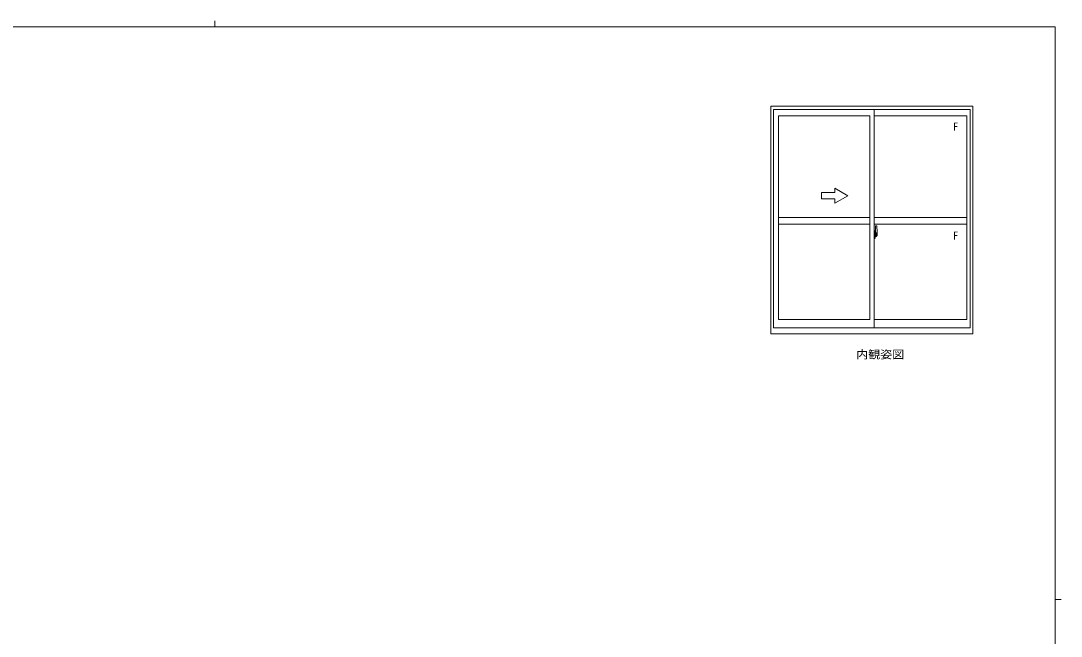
# Model space of a CAD drawing. Units: millimetres on the paper. Extents: x -420 to 373, y -297 to 267.
# Drawn here: x -121.5 to 355.1, y -14.9 to 267.2 of the extents above; entities that cross this region are included whole.
import ezdxf
from ezdxf.enums import TextEntityAlignment as Align

# ---------------------------------------------------------------- set-up
doc = ezdxf.new("R2010")
doc.units = ezdxf.units.MM
doc.linetypes.add('CHAIN2', pattern=[12, 9, -1, 1, -1])
doc.layers.add('0-1_YKK_ZWAK', color=7, linetype='Continuous', lineweight=9)
doc.layers.add('0-5_YKK_A1', color=4, linetype='Continuous', lineweight=9)
doc.layers.add('0-2_USER1', color=3, linetype='Continuous')
doc.styles.add('ＭＳ ゴシック', font='')
doc.styles.get('ＭＳ ゴシック').set_extended_font_data('MS Gothic')

msp = doc.modelspace()

# ---------------------------------------------------------------- linework, layer by layer
at = {"layer": '0-1_YKK_ZWAK'}
for p, q in [((-32.686, 267.2), (-32.686, 264.4)), ((352.3, 264.4), (-417.7, 264.4)), ((352.3, 264.4), (352.3, -260.6)), ((352.3, 1.9), (355.1, 1.9))]:
    msp.add_line(p, q, dxfattribs=at)
at = {"layer": '0-5_YKK_A1'}
for p, q in [((222.116, 123.774), (222.116, 228.024)), ((222.116, 228.024), (314.616, 228.024)), ((223.366, 126.524), (223.366, 226.524)), ((223.366, 226.524), (313.366, 226.524)), ((269.366, 126.524), (269.366, 226.524)), ((313.366, 226.524), (313.366, 126.524)), ((314.616, 228.024), (314.616, 123.774)), ((225.616, 130.224), (225.616, 223.674)), ((225.616, 223.674), (267.366, 223.674)), ((267.366, 130.224), (267.366, 223.674)), ((269.366, 223.674), (311.816, 223.674)), ((311.816, 223.674), (311.816, 130.224)), ((257.366, 187.024), (251.366, 190.488)), ((251.366, 188.524), (251.366, 190.488)), ((257.366, 187.024), (251.366, 183.56)), ((251.366, 183.56), (251.366, 185.524)), ((267.366, 177.024), (225.616, 177.024)), ((269.366, 177.024), (311.816, 177.024)), ((267.366, 174.024), (225.616, 174.024)), ((269.366, 174.024), (311.816, 174.024)), ((270.066, 173.173), (270.066, 169.914)), ((270.526, 173.183), (270.092, 173.198)), ((269.791, 170.934), (269.366, 170.949)), ((269.366, 170.949), (269.366, 167.449)), ((269.366, 169.337), (269.381, 169.337)), ((269.366, 169.012), (269.381, 169.012)), ((269.381, 169.559), (269.381, 168.49)), ((269.381, 169.559), (269.381, 169.553)), ((269.396, 169.573), (269.856, 169.557)), ((269.856, 168.491), (269.396, 168.475)), ((269.416, 168.599), (269.416, 168.542)), ((269.441, 168.624), (269.791, 168.624)), ((269.791, 168.517), (269.441, 168.517)), ((269.501, 169.689), (269.501, 169.619)), ((269.526, 169.714), (269.686, 169.714)), ((269.686, 169.594), (269.526, 169.594)), ((269.711, 169.689), (269.711, 169.619)), ((269.791, 170.934), (269.791, 169.949)), ((269.791, 170.904), (269.791, 169.949)), ((269.816, 170.904), (269.791, 170.904)), ((269.791, 169.949), (269.917, 169.945)), ((269.791, 169.949), (269.916, 169.949)), ((269.791, 168.449), (269.917, 168.454)), ((269.791, 167.494), (269.791, 168.449)), ((269.791, 168.449), (269.916, 168.449)), ((269.816, 167.494), (269.791, 167.494)), ((269.816, 170.929), (269.816, 169.974)), ((269.816, 170.929), (269.891, 170.929)), ((269.816, 169.974), (269.941, 169.974)), ((269.816, 168.599), (269.816, 168.542)), ((269.816, 167.469), (269.816, 168.424)), ((269.816, 168.424), (269.941, 168.424)), ((269.816, 167.469), (269.891, 167.469)), ((269.881, 169.533), (269.881, 168.516)), ((269.893, 169.533), (269.893, 168.865)), ((269.916, 169.949), (269.916, 169.974)), ((269.916, 168.449), (269.916, 168.424)), ((269.941, 170.879), (269.941, 169.974)), ((269.941, 169.607), (269.941, 169.92)), ((270.042, 169.772), (269.941, 169.774)), ((269.941, 168.479), (269.941, 168.791)), ((269.941, 168.624), (270.042, 168.626)), ((269.941, 167.519), (269.941, 168.424)), ((269.971, 169.172), (270.141, 169.172)), ((270.066, 169.954), (270.066, 169.395)), ((270.066, 169.914), (270.081, 169.914)), ((270.066, 169.395), (270.066, 169.747)), ((270.066, 169.456), (270.066, 169.691)), ((270.066, 169.498), (270.141, 169.498)), ((270.066, 168.651), (270.066, 169.172)), ((270.066, 169.172), (270.066, 168.373)), ((270.081, 169.914), (270.081, 169.617)), ((270.081, 169.617), (270.256, 169.617)), ((270.141, 169.789), (270.141, 169.839)), ((270.141, 169.617), (270.141, 169.395)), ((270.141, 169.171), (270.141, 169.172)), ((270.141, 169.171), (270.141, 168.373)), ((270.241, 169.171), (270.141, 169.171)), ((270.141, 169.097), (270.141, 169.171)), ((270.241, 169.097), (270.141, 169.097)), ((270.141, 169.051), (270.141, 169.097)), ((270.241, 169.051), (270.141, 169.051)), ((270.141, 168.858), (270.141, 169.051)), ((270.141, 169.028), (270.141, 168.758)), ((270.241, 168.858), (270.141, 168.858)), ((270.141, 168.804), (270.141, 168.858)), ((270.241, 168.804), (270.141, 168.804)), ((270.141, 168.799), (270.141, 168.804)), ((270.141, 168.799), (270.141, 168.668)), ((270.141, 168.758), (270.153, 168.758)), ((270.141, 168.668), (270.141, 168.656)), ((270.141, 168.656), (270.141, 168.604)), ((270.179, 170.066), (270.566, 170.066)), ((270.541, 169.994), (270.179, 169.994)), ((270.341, 168.336), (270.179, 168.336)), ((270.179, 168.261), (270.366, 168.261)), ((270.476, 168.564), (270.188, 168.564)), ((270.241, 169.172), (270.241, 169.37)), ((270.241, 169.285), (270.256, 169.285)), ((270.241, 169.171), (270.241, 169.172)), ((270.241, 169.097), (270.241, 169.171)), ((270.241, 169.051), (270.241, 169.097)), ((270.241, 168.858), (270.241, 169.051)), ((270.241, 168.804), (270.241, 168.858)), ((270.241, 168.799), (270.241, 168.804)), ((270.476, 168.71), (270.241, 168.71)), ((270.256, 169.617), (270.256, 168.799)), ((270.256, 168.834), (270.296, 168.834)), ((270.296, 168.834), (270.296, 168.799)), ((270.296, 168.827), (270.511, 168.827)), ((270.366, 168.311), (270.366, 168.261)), ((270.476, 168.758), (270.511, 168.758)), ((270.476, 168.579), (270.476, 168.71)), ((270.476, 168.564), (270.476, 168.579)), ((270.511, 168.827), (270.511, 168.655)), ((270.718, 168.662), (270.511, 168.655)), ((270.541, 169.014), (270.541, 169.994)), ((270.565, 168.957), (270.566, 169.004)), ((270.565, 168.967), (270.566, 169.004)), ((270.566, 169.007), (270.566, 170.066)), ((270.566, 169.004), (270.566, 169.007)), ((270.766, 170.929), (270.766, 168.712)), ((267.366, 130.224), (225.616, 130.224)), ((311.816, 130.224), (269.366, 130.224)), ((313.366, 126.524), (223.366, 126.524)), ((314.616, 123.774), (222.116, 123.774))]:
    msp.add_line(p, q, dxfattribs=at)
at = {"layer": '0-5_YKK_A1', "linetype": 'CHAIN2'}
msp.add_line((270.938, 169.024), (269.202, 169.024), dxfattribs=at)
at = {"layer": '0-5_YKK_A1'}
for points in [[(251.366, 188.524), (245.366, 188.524), (245.366, 185.524), (251.366, 185.524)], [(269.791, 168.449), (269.791, 167.464), (269.366, 167.449)], [(269.381, 169.559), (269.383, 169.566), (269.389, 169.572), (269.397, 169.573)], [(269.397, 168.475), (269.389, 168.477), (269.383, 168.482), (269.381, 168.49)], [(269.88, 169.541), (269.881, 169.537), (269.881, 169.533)], [(269.881, 168.516), (269.881, 168.511), (269.88, 168.507)], [(269.893, 169.533), (269.894, 169.533), (269.902, 169.535), (269.912, 169.54), (269.924, 169.553), (269.937, 169.579), (269.941, 169.607)], [(269.941, 168.791), (269.941, 168.8), (269.934, 168.829), (269.927, 168.842), (269.917, 168.853), (269.909, 168.86), (269.899, 168.864), (269.893, 168.865)], [(270.141, 169.395), (269.971, 169.395), (269.971, 169.197)], [(270.141, 169.197), (269.971, 169.197), (269.971, 169.172)], [(270.141, 169.956), (270.141, 169.617), (270.141, 169.395)], [(270.141, 169.395), (270.212, 169.387), (270.241, 169.37)], [(270.141, 169.197), (270.191, 169.193), (270.228, 169.184), (270.241, 169.172)], [(270.476, 168.71), (270.476, 168.799), (270.241, 168.799), (270.141, 168.799)], [(270.144, 168.589), (270.142, 168.596), (270.141, 168.604)], [(270.144, 168.589), (270.148, 168.582), (270.152, 168.577), (270.163, 168.569), (270.178, 168.564), (270.195, 168.564), (270.206, 168.566), (270.217, 168.569), (270.241, 168.579), (270.241, 168.579)], [(270.366, 168.261), (270.388, 168.291), (270.399, 168.308)]]:
    msp.add_lwpolyline(points, dxfattribs=at)
for centre, radius, start, end in [((270.091, 173.173), 0.025, 88, 180), ((270.524, 173.133), 0.05, 9.79346, 88), ((257.516, 170.888), 13.25, 0.17856, 9.79346), ((269.441, 168.599), 0.025, 90, 180), ((269.441, 168.542), 0.025, 180, 270), ((269.526, 169.689), 0.025, 90, 180), ((269.526, 169.619), 0.025, 180, 270), ((269.686, 169.689), 0.025, 0, 90), ((269.686, 169.619), 0.025, 270, 0), ((269.791, 168.599), 0.025, 0, 90), ((269.791, 168.542), 0.025, 270, 0), ((269.856, 169.532), 0.0254, 22.09753, 91.00793), ((269.856, 168.517), 0.0256, 269.33273, 337.56177), ((269.891, 170.879), 0.05, 0, 90), ((269.891, 167.519), 0.05, 270, 0), ((269.916, 169.92), 0.025, 0, 88), ((269.916, 168.479), 0.025, 271.99998, 0), ((270.041, 169.747), 0.025, 0, 88.99998), ((270.041, 168.651), 0.025, 270.99997, 0), ((270.179, 169.954), 0.113, 90, 180), ((270.179, 168.373), 0.113, 180, 270), ((270.179, 169.956), 0.0375, 90, 180), ((270.236, 168.804), 0.095, 183.2594, 273.08768), ((270.179, 168.373), 0.0375, 180, 270), ((269.656, 168.887), 0.88, 321.17381, 347.94702), ((270.341, 168.311), 0.025, 0, 90), ((269.617, 168.868), 0.933, 323.36708, 346.8425), ((269.258, 168.946), 1.307, 330.76877, 347.14854), ((269.656, 168.887), 0.88, 347.94702, 350.0179), ((269.07, 168.974), 1.472, 350.6691, 1.57924), ((269.617, 168.868), 0.933, 346.8425, 351.37085), ((269.258, 168.946), 1.307, 347.14854, 0.46379), ((269.09, 169.005), 1.476, 349.18681, 0.08105), ((270.541, 170.019), 0.025, 270, 0), ((270.716, 168.712), 0.05, 272, 0)]:
    msp.add_arc(centre, radius, start, end, dxfattribs=at)

# ---------------------------------------------------------------- texts
at = {"layer": '0-2_USER1', "style": 'ＭＳ ゴシック', "width": 1.1}
msp.add_text('内観姿図', height=3.666, dxfattribs=at).set_placement((261.183, 111.286), align=Align.BOTTOM_LEFT)
at = {"layer": '0-5_YKK_A1', "color": 3, "style": 'ＭＳ ゴシック'}
for p in [(305.439, 215.773), (305.439, 165.82)]:
    msp.add_text('F', height=3.666, dxfattribs=at).set_placement(p, align=Align.BOTTOM_LEFT)

doc.saveas('drawing.dxf')
